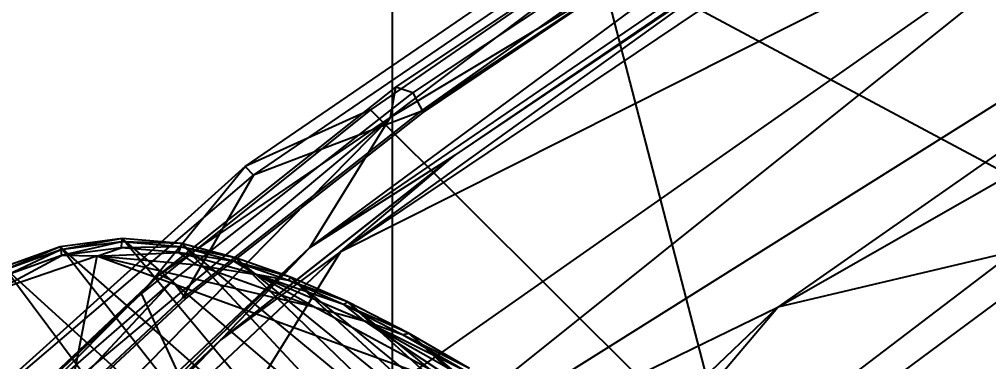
# Model space of a CAD drawing. Extents: x 11992 to 29481, y -6727 to 6811.
# Drawn here: x 16980.47 to 17028.03, y -958.55 to -941.75 of the extents above; entities that cross this region are included whole.
import ezdxf

# ---------------------------------------------------------------- set-up
doc = ezdxf.new("R2010")
doc.units = 0
doc.header["$MEASUREMENT"] = 0
doc.linetypes.add('DOTE', pattern=[2.42, 2, -0.2, 0.02, -0.2])
doc.layers.get('0').update_dxf_attribs({"color": 8, "linetype": 'CONTINUOUS'})
doc.layers.add('zoylight 4标注', color=9, linetype='CONTINUOUS')

msp = doc.modelspace()

# ---------------------------------------------------------------- linework, layer by layer
for p, q in [((16994.724, -967.029, -1714.023), (17063.676, -923.736, -1721.321)), ((17063.676, -923.736, -1721.321), (17017.681, -955.871, -1717.375)), ((17017.681, -955.871, -1717.375), (17065.436, -928.6, -1721.693)), ((16994.726, -952.94, -1717.666), (17024.059, -931.285, -1720.7)), ((16998.673, -946.543, -1718.144), (17024.059, -931.285, -1720.7)), ((16986.961, -968.075, -1714.131), (17038.858, -931.69, -1719.945)), ((16994.724, -967.029, -1714.023), (17038.858, -931.69, -1719.945)), ((16996.249, -953.136, -1717.681), (17038.858, -931.69, -1719.945)), ((16991.551, -948.967, -1735.238), (17015.417, -932.613, -1737.73)), ((16991.953, -949.391, -1727.659), (17015.946, -933.022, -1730.213)), ((16996.249, -953.136, -1717.681), (17025.296, -933.611, -1720.894)), ((16999.773, -945.357, -1722.26), (17016.466, -934.266, -1724.075)), ((17000.129, -946.288, -1722.411), (17016.793, -934.493, -1724.903)), ((16998.673, -946.543, -1718.144), (17013.997, -935.005, -1720.722)), ((16998.942, -945.067, -1719.762), (17013.997, -935.005, -1720.722)), ((17018.076, -936.962, -1720.325), (16994.726, -952.94, -1717.666)), ((16996.249, -953.136, -1717.681), (17017.325, -937.981, -1720.894)), ((17000.129, -946.288, -1722.411), (17012.45, -938.123, -1723.907)), ((17000.287, -946.32, -1722.565), (17012.449, -938.123, -1723.896)), ((17017.325, -937.981, -1720.894), (17001.836, -948.416, -1719.2)), ((17008.788, -938.539, -1752.777), (16997.702, -946.189, -1750.649)), ((17008.788, -938.539, -1752.777), (17032.089, -951.023, -1914.542)), ((17008.788, -938.539, -1752.777), (17015.346, -963.763, -1921.458)), ((17013.837, -940.251, -1720.53), (17001.837, -948.409, -1719.206)), ((16987.326, -954.288, -1717.905), (16998.942, -945.067, -1719.762)), ((16998.673, -946.543, -1718.144), (16998.942, -945.067, -1719.762)), ((16999.773, -945.357, -1722.26), (16998.942, -945.067, -1719.762)), ((16987.988, -954.588, -1720.911), (16999.773, -945.357, -1722.26)), ((16999.773, -945.357, -1722.26), (17000.287, -946.32, -1722.565)), ((16997.702, -946.189, -1750.649), (16986.458, -955.208, -1749.57)), ((17000.129, -946.288, -1722.411), (16988.449, -955.452, -1721.083)), ((16988.643, -955.444, -1721.239), (17000.287, -946.32, -1722.565)), ((16997.702, -946.189, -1750.649), (16991.551, -948.967, -1735.238)), ((17000.129, -946.288, -1722.411), (16991.953, -949.391, -1727.659)), ((16997.702, -946.189, -1750.649), (17015.346, -963.763, -1921.458)), ((16998.673, -946.543, -1718.144), (16962.955, -982.867, -1713.492)), ((16998.673, -946.543, -1718.144), (16977.43, -964.303, -1715.924)), ((16998.673, -946.543, -1718.144), (16987.326, -954.288, -1717.905)), ((16994.726, -952.94, -1717.666), (16998.673, -946.543, -1718.144)), ((16990.352, -957.483, -1717.863), (17001.836, -948.416, -1719.2)), ((17001.837, -948.409, -1719.206), (16990.363, -957.466, -1717.872)), ((16994.726, -952.94, -1717.666), (17001.837, -948.409, -1719.206)), ((16996.249, -953.136, -1717.681), (17001.836, -948.416, -1719.2)), ((16991.551, -948.967, -1735.238), (16975.463, -963.459, -1729.077)), ((16986.458, -955.208, -1749.57), (16991.551, -948.967, -1735.238)), ((16991.551, -948.967, -1735.238), (16991.953, -949.391, -1727.659)), ((16975.463, -963.459, -1729.077), (16991.953, -949.391, -1727.659)), ((16991.953, -949.391, -1727.659), (16988.449, -955.452, -1721.083)), ((17015.346, -963.763, -1921.458), (17032.089, -951.023, -1914.542)), ((16985.506, -952.506, -2436.142), (16982.471, -952.906, -2436.098)), ((16985.506, -952.506, -2436.142), (16982.497, -953.053, -2436.48)), ((16985.487, -952.668, -2436.526), (16982.497, -953.053, -2436.48)), ((16985.487, -952.668, -2436.526), (16982.539, -953.331, -2436.671)), ((16985.487, -952.668, -2436.526), (16985.462, -952.954, -2436.717)), ((16985.506, -952.506, -2436.142), (16985.487, -952.668, -2436.526)), ((16988.367, -952.909, -2436.579), (16985.487, -952.668, -2436.526)), ((16988.424, -952.742, -2436.193), (16985.487, -952.668, -2436.526)), ((16998.448, -963.514, -2361.955), (16985.506, -952.506, -2436.142)), ((16988.424, -952.742, -2436.193), (16985.506, -952.506, -2436.142)), ((16995.153, -964.056, -2361.905), (16985.506, -952.506, -2436.142)), ((17000.153, -976.612, -1717.138), (17032.941, -952.272, -1721.299)), ((17032.941, -952.272, -1721.299), (17017.681, -955.871, -1717.375)), ((16994.726, -952.94, -1717.666), (16962.955, -982.867, -1713.492)), ((16975.645, -972.518, -1715.058), (16996.249, -953.136, -1717.681)), ((16979.681, -967.663, -1716.401), (16994.726, -952.94, -1717.666)), ((16982.471, -952.906, -2436.098), (16979.713, -953.91, -2436.062)), ((16982.471, -952.906, -2436.098), (16979.778, -954.034, -2436.442)), ((16982.497, -953.053, -2436.48), (16979.778, -954.034, -2436.442)), ((16982.497, -953.053, -2436.48), (16979.902, -954.282, -2436.632)), ((16992.155, -965.24, -2361.865), (16982.471, -952.906, -2436.098)), ((16982.471, -952.906, -2436.098), (16982.497, -953.053, -2436.48)), ((16995.153, -964.056, -2361.905), (16982.471, -952.906, -2436.098)), ((16982.497, -953.053, -2436.48), (16982.539, -953.331, -2436.671)), ((16985.462, -952.954, -2436.717), (16982.539, -953.331, -2436.671)), ((16984.273, -953.376, -2436.764), (16985.462, -952.954, -2436.717)), ((16988.367, -952.909, -2436.579), (16985.462, -952.954, -2436.717)), ((16988.28, -953.191, -2436.769), (16985.462, -952.954, -2436.717)), ((16986.961, -968.075, -1714.131), (16996.249, -953.136, -1717.681)), ((16988.367, -952.909, -2436.579), (16988.28, -953.191, -2436.769)), ((16988.424, -952.742, -2436.193), (16988.367, -952.909, -2436.579)), ((16991.072, -953.448, -2436.232), (16988.367, -952.909, -2436.579)), ((16991.025, -953.626, -2436.619), (16988.367, -952.909, -2436.579)), ((16991.072, -953.448, -2436.232), (16988.424, -952.742, -2436.193)), ((17001.678, -963.693, -2362.017), (16988.424, -952.742, -2436.193)), ((16998.448, -963.514, -2361.955), (16988.424, -952.742, -2436.193)), ((16996.249, -953.136, -1717.681), (16990.352, -957.483, -1717.863)), ((16994.726, -952.94, -1717.666), (16990.363, -957.466, -1717.872)), ((16979.33, -955.061, -2436.693), (16982.539, -953.331, -2436.671)), ((16984.273, -953.376, -2436.764), (16979.33, -955.061, -2436.693)), ((16984.273, -953.376, -2436.764), (16979.716, -976.874, -2436.925)), ((16982.539, -953.331, -2436.671), (16979.902, -954.282, -2436.632)), ((16984.273, -953.376, -2436.764), (16982.539, -953.331, -2436.671)), ((16984.273, -953.376, -2436.764), (16988.28, -953.191, -2436.769)), ((17002.753, -960.081, -2436.959), (16984.273, -953.376, -2436.764)), ((16994.95, -955.865, -2436.907), (16984.273, -953.376, -2436.764)), ((16989.201, -953.811, -2436.856), (16984.273, -953.376, -2436.764)), ((16991.025, -953.626, -2436.619), (16988.28, -953.191, -2436.769)), ((16989.201, -953.811, -2436.856), (16988.28, -953.191, -2436.769)), ((16992.08, -954.267, -2436.821), (16988.28, -953.191, -2436.769)), ((16991.072, -953.448, -2436.232), (16991.025, -953.626, -2436.619)), ((16993.774, -954.403, -2436.253), (16991.025, -953.626, -2436.619)), ((16993.671, -954.567, -2436.64), (16991.025, -953.626, -2436.619)), ((16991.025, -953.626, -2436.619), (16992.08, -954.267, -2436.821)), ((16993.774, -954.403, -2436.253), (16991.072, -953.448, -2436.232)), ((17004.68, -964.495, -2362.064), (16991.072, -953.448, -2436.232)), ((17001.678, -963.693, -2362.017), (16991.072, -953.448, -2436.232)), ((16992.155, -965.24, -2361.865), (16979.713, -953.91, -2436.062)), ((16989.642, -967.239, -2361.849), (16979.713, -953.91, -2436.062)), ((16994.95, -955.865, -2436.907), (16989.201, -953.811, -2436.856)), ((16989.201, -953.811, -2436.856), (16992.08, -954.267, -2436.821)), ((16976.177, -964.803, -1718.039), (16987.326, -954.288, -1717.905)), ((16987.988, -954.588, -1720.911), (16976.177, -964.803, -1718.039)), ((16977.43, -964.303, -1715.924), (16987.326, -954.288, -1717.905)), ((16977.709, -965.586, -1720.037), (16987.988, -954.588, -1720.911)), ((16987.988, -954.588, -1720.911), (16987.326, -954.288, -1717.905)), ((16987.988, -954.588, -1720.911), (16988.643, -955.444, -1721.239)), ((16993.671, -954.567, -2436.64), (16992.08, -954.267, -2436.821)), ((16994.95, -955.865, -2436.907), (16992.08, -954.267, -2436.821)), ((16997.396, -956.549, -2436.855), (16992.08, -954.267, -2436.821)), ((16996.38, -955.735, -2436.659), (16992.08, -954.267, -2436.821)), ((16993.774, -954.403, -2436.253), (16993.671, -954.567, -2436.64)), ((16996.568, -955.608, -2436.274), (16993.671, -954.567, -2436.64)), ((16996.38, -955.735, -2436.659), (16993.671, -954.567, -2436.64)), ((17007.611, -965.615, -2362.095), (16993.774, -954.403, -2436.253)), ((17004.68, -964.495, -2362.064), (16993.774, -954.403, -2436.253)), ((16996.568, -955.608, -2436.274), (16993.774, -954.403, -2436.253)), ((16975.865, -965.194, -1749.195), (16986.458, -955.208, -1749.57)), ((16977.588, -965.612, -1719.744), (16988.449, -955.452, -1721.083)), ((16977.709, -965.586, -1720.037), (16988.643, -955.444, -1721.239)), ((16996.738, -977.308, -1908.311), (16986.458, -955.208, -1749.57)), ((16973.499, -998.032, -1711.7), (17017.681, -955.871, -1717.375)), ((16994.724, -967.029, -1714.023), (17017.681, -955.871, -1717.375)), ((17002.753, -960.081, -2436.959), (16994.95, -955.865, -2436.907)), ((16994.95, -955.865, -2436.907), (16997.396, -956.549, -2436.855)), ((16996.568, -955.608, -2436.274), (16996.38, -955.735, -2436.659)), ((16999.592, -957.173, -2436.296), (16996.38, -955.735, -2436.659)), ((16999.273, -957.225, -2436.675), (16996.38, -955.735, -2436.659)), ((16996.38, -955.735, -2436.659), (16997.396, -956.549, -2436.855)), ((17010.565, -967.07, -2362.122), (16996.568, -955.608, -2436.274)), ((16999.592, -957.173, -2436.296), (16996.568, -955.608, -2436.274)), ((17007.611, -965.615, -2362.095), (16996.568, -955.608, -2436.274)), ((17000.153, -976.612, -1717.138), (17017.681, -955.871, -1717.375)), ((17002.365, -959.012, -2436.697), (16997.396, -956.549, -2436.855)), ((17002.753, -960.081, -2436.959), (16997.396, -956.549, -2436.855)), ((17002.158, -959.243, -2436.886), (16997.396, -956.549, -2436.855)), ((16999.273, -957.225, -2436.675), (16997.396, -956.549, -2436.855)), ((16999.592, -957.173, -2436.296), (16999.273, -957.225, -2436.675)), ((17002.556, -958.89, -2436.311), (16999.273, -957.225, -2436.675)), ((17002.365, -959.012, -2436.697), (16999.273, -957.225, -2436.675)), ((17002.556, -958.89, -2436.311), (16999.592, -957.173, -2436.296)), ((17013.526, -968.846, -2362.135), (16999.592, -957.173, -2436.296)), ((17010.565, -967.07, -2362.122), (16999.592, -957.173, -2436.296)), ((16975.645, -972.518, -1715.058), (16990.352, -957.483, -1717.863)), ((16979.604, -967.607, -1716.487), (16990.352, -957.483, -1717.863)), ((16979.681, -967.663, -1716.401), (16990.363, -957.466, -1717.872))]:
    msp.add_line(p, q)
at = {"layer": 'zoylight 4标注', "color": 9, "linetype": 'DOTE', "ltscale": 100}
msp.add_line((16998.772, -3639.211, -420.001), (16998.772, 98.793, -420.001), dxfattribs=at)

doc.saveas('drawing.dxf')
